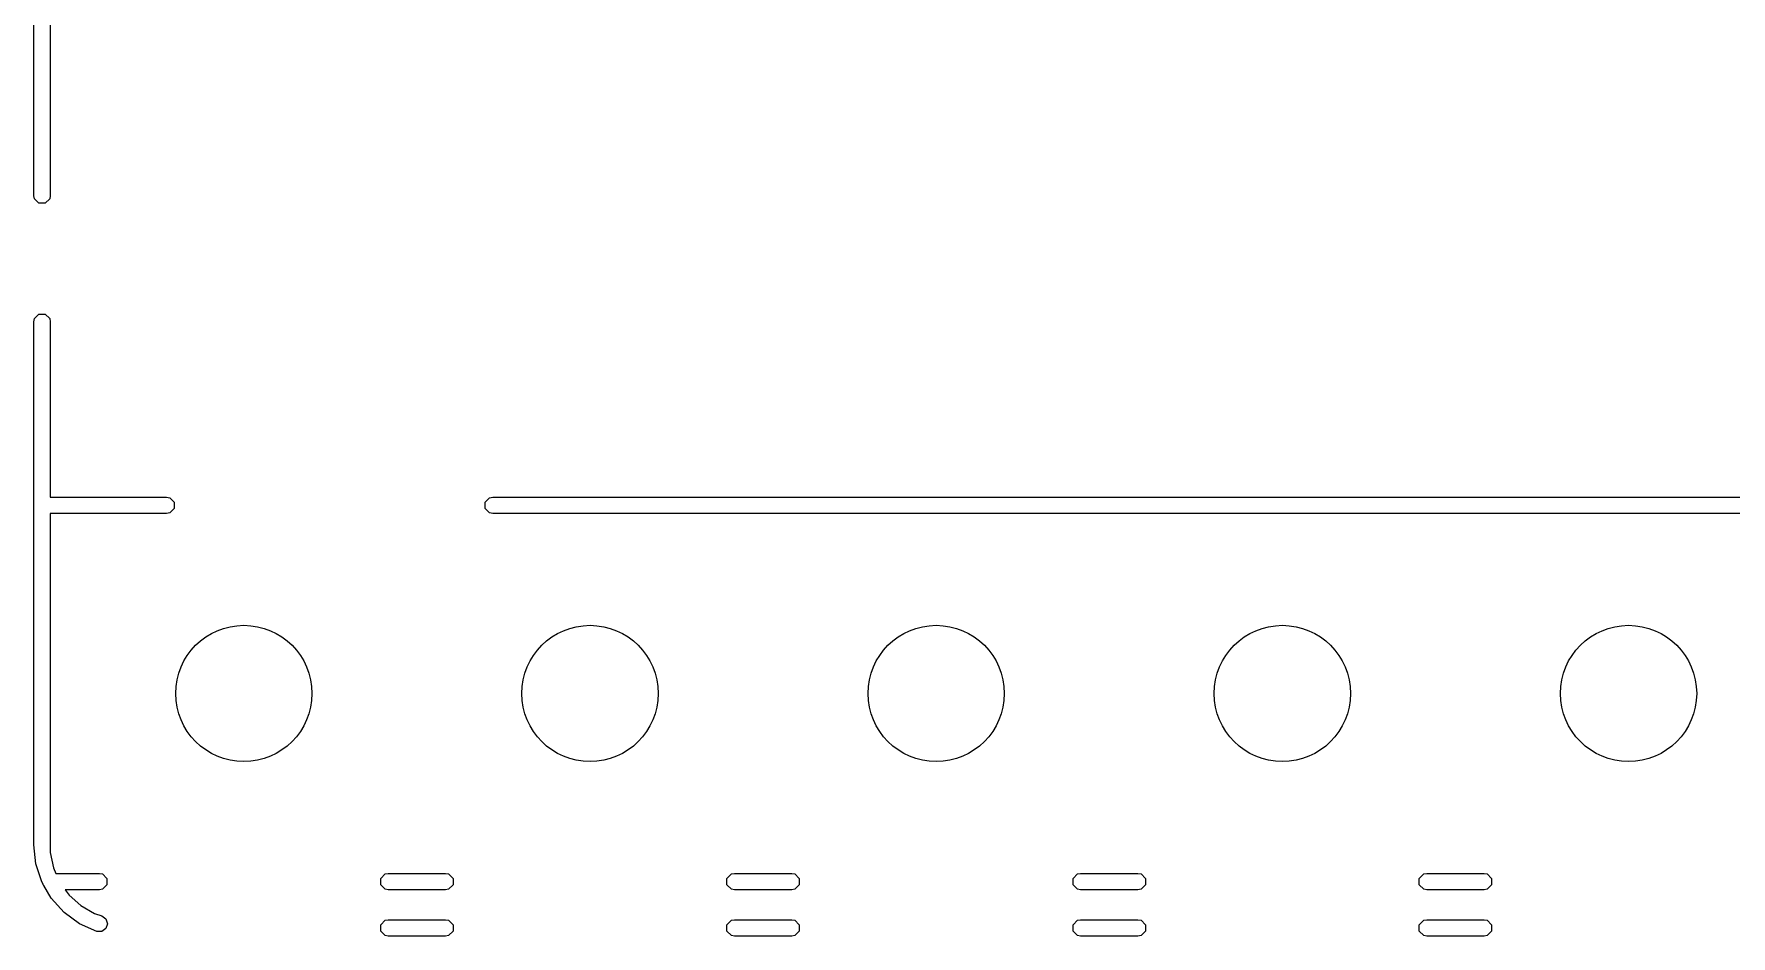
# Model space of a CAD drawing. Extents: x 90.4 to 161.7, y -143.1 to -81.8.
# Drawn here: x 108.06 to 120.51, y -133.96 to -127.34 of the extents above; entities that cross this region are included whole.
import ezdxf

# ---------------------------------------------------------------- set-up
doc = ezdxf.new("R2010")
doc.units = 0
doc.layers.add('BLACK', color=7, linetype='CONTINUOUS')

msp = doc.modelspace()

# ---------------------------------------------------------------- linework, layer by layer
at = {"layer": 'BLACK', "linetype": 'CONTINUOUS'}
for p, q in [((108.055761, -128.528878), (108.055761, -126.890939)), ((108.175761, -126.890939), (108.175761, -128.528878)), ((108.060328, -128.551839), (108.055761, -128.528878)), ((108.0928, -128.584311), (108.060328, -128.551839)), ((108.138722, -128.584311), (108.0928, -128.584311)), ((108.171194, -128.551839), (108.138722, -128.584311)), ((108.175761, -128.528878), (108.171194, -128.551839)), ((108.055761, -129.453), (108.060328, -129.430039)), ((108.055761, -133.290939), (108.055761, -129.453)), ((108.060328, -129.430039), (108.0928, -129.397567)), ((108.0928, -129.397567), (108.138722, -129.397567)), ((108.138722, -129.397567), (108.171194, -129.430039)), ((108.171194, -129.430039), (108.175761, -129.453)), ((108.175761, -129.453), (108.175761, -130.740939)), ((108.175761, -130.740939), (109.029281, -130.740939)), ((109.029281, -130.740939), (109.052242, -130.745506)), ((109.052242, -130.745506), (109.084714, -130.777978)), ((111.366808, -130.777978), (111.39928, -130.745506)), ((111.39928, -130.745506), (111.422241, -130.740939)), ((111.422241, -130.740939), (156.029281, -130.740939)), ((109.029281, -130.860939), (108.175761, -130.860939)), ((108.175761, -130.860939), (108.175761, -133.290939)), ((109.052242, -130.856372), (109.029281, -130.860939)), ((109.084714, -130.8239), (109.052242, -130.856372)), ((109.084714, -130.777978), (109.084714, -130.8239)), ((111.366808, -130.8239), (111.366808, -130.777978)), ((111.39928, -130.856372), (111.366808, -130.8239)), ((111.422241, -130.860939), (111.39928, -130.856372)), ((156.029281, -130.860939), (111.422241, -130.860939)), ((108.055796, -133.291115), (108.055761, -133.290939)), ((108.070349, -133.429967), (108.055796, -133.291115)), ((108.175761, -133.290939), (108.17576, -133.290942)), ((108.17576, -133.290942), (108.175761, -133.290945)), ((108.175777, -133.290945), (108.17576, -133.348638)), ((108.17576, -133.348638), (108.199696, -133.461515)), ((108.175761, -133.290945), (108.175777, -133.290945)), ((108.113458, -133.562949), (108.070349, -133.429967)), ((108.199696, -133.461515), (108.217208, -133.500939)), ((108.123328, -133.580086), (108.113458, -133.562949)), ((108.123328, -133.5839), (108.123328, -133.580086)), ((108.128507, -133.589079), (108.123328, -133.5839)), ((108.183227, -133.684089), (108.128507, -133.589079)), ((108.217208, -133.500939), (108.535824, -133.500939)), ((108.535824, -133.500939), (108.558785, -133.505506)), ((108.558785, -133.505506), (108.591257, -133.537978)), ((108.591257, -133.5839), (108.558785, -133.616372)), ((108.591257, -133.537978), (108.591257, -133.5839)), ((110.600328, -133.537978), (110.6328, -133.505506)), ((110.600328, -133.5839), (110.600328, -133.537978)), ((110.6328, -133.616372), (110.600328, -133.5839)), ((110.6328, -133.505506), (110.655761, -133.500939)), ((110.655761, -133.500939), (111.075761, -133.500939)), ((111.075761, -133.500939), (111.098722, -133.505506)), ((111.098722, -133.505506), (111.131194, -133.537978)), ((111.131194, -133.5839), (111.098722, -133.616372)), ((111.131194, -133.537978), (111.131194, -133.5839)), ((113.140328, -133.537978), (113.1728, -133.505506)), ((113.140328, -133.5839), (113.140328, -133.537978)), ((113.1728, -133.616372), (113.140328, -133.5839)), ((113.1728, -133.505506), (113.195761, -133.500939)), ((113.195761, -133.500939), (113.615761, -133.500939)), ((113.615761, -133.500939), (113.638722, -133.505506)), ((113.638722, -133.505506), (113.671194, -133.537978)), ((113.671194, -133.5839), (113.638722, -133.616372)), ((113.671194, -133.537978), (113.671194, -133.5839)), ((115.680328, -133.537978), (115.7128, -133.505506)), ((115.680328, -133.5839), (115.680328, -133.537978)), ((115.7128, -133.616372), (115.680328, -133.5839)), ((115.7128, -133.505506), (115.735761, -133.500939)), ((115.735761, -133.500939), (116.155761, -133.500939)), ((116.155761, -133.500939), (116.178722, -133.505506)), ((116.178722, -133.505506), (116.211194, -133.537978)), ((116.211194, -133.5839), (116.178722, -133.616372)), ((116.211194, -133.537978), (116.211194, -133.5839)), ((118.220328, -133.537978), (118.2528, -133.505506)), ((118.220328, -133.5839), (118.220328, -133.537978)), ((118.2528, -133.616372), (118.220328, -133.5839)), ((118.2528, -133.505506), (118.275761, -133.500939)), ((118.275761, -133.500939), (118.695761, -133.500939)), ((118.695761, -133.500939), (118.718722, -133.505506)), ((118.718722, -133.505506), (118.751194, -133.537978)), ((118.751194, -133.5839), (118.718722, -133.616372)), ((118.751194, -133.537978), (118.751194, -133.5839)), ((108.276617, -133.788113), (108.183227, -133.684089)), ((108.535824, -133.620939), (108.285646, -133.620939)), ((108.285646, -133.620939), (108.314241, -133.660401)), ((108.314241, -133.660401), (108.399863, -133.73775)), ((108.558785, -133.616372), (108.535824, -133.620939)), ((110.655761, -133.620939), (110.6328, -133.616372)), ((111.075761, -133.620939), (110.655761, -133.620939)), ((111.098722, -133.616372), (111.075761, -133.620939)), ((113.195761, -133.620939), (113.1728, -133.616372)), ((113.615761, -133.620939), (113.195761, -133.620939)), ((113.638722, -133.616372), (113.615761, -133.620939)), ((115.735761, -133.620939), (115.7128, -133.616372)), ((116.155761, -133.620939), (115.735761, -133.620939)), ((116.178722, -133.616372), (116.155761, -133.620939)), ((118.275761, -133.620939), (118.2528, -133.616372)), ((118.695761, -133.620939), (118.275761, -133.620939)), ((118.718722, -133.616372), (118.695761, -133.620939)), ((108.389563, -133.87049), (108.276617, -133.788113)), ((108.399863, -133.73775), (108.499673, -133.795646)), ((108.499673, -133.795646), (108.554503, -133.813596)), ((108.554503, -133.813596), (108.554503, -133.813597)), ((108.554503, -133.813597), (108.58445, -133.835465)), ((108.58445, -133.835465), (108.595824, -133.87076)), ((110.600328, -133.877978), (110.6328, -133.845506)), ((110.6328, -133.845506), (110.655761, -133.840939)), ((110.655761, -133.840939), (111.075761, -133.840939)), ((111.075761, -133.840939), (111.098722, -133.845506)), ((111.098722, -133.845506), (111.131194, -133.877978)), ((113.140328, -133.877978), (113.1728, -133.845506)), ((113.1728, -133.845506), (113.195761, -133.840939)), ((113.195761, -133.840939), (113.615761, -133.840939)), ((113.615761, -133.840939), (113.638722, -133.845506)), ((113.638722, -133.845506), (113.671194, -133.877978)), ((115.680328, -133.877978), (115.7128, -133.845506)), ((115.7128, -133.845506), (115.735761, -133.840939)), ((115.735761, -133.840939), (116.155761, -133.840939)), ((116.155761, -133.840939), (116.178722, -133.845506)), ((116.178722, -133.845506), (116.211194, -133.877978)), ((118.220328, -133.877978), (118.2528, -133.845506)), ((118.2528, -133.845506), (118.275761, -133.840939)), ((118.275761, -133.840939), (118.695761, -133.840939)), ((118.695761, -133.840939), (118.718722, -133.845506)), ((118.718722, -133.845506), (118.751194, -133.877978)), ((108.517145, -133.927633), (108.389563, -133.87049)), ((108.554227, -133.927723), (108.517145, -133.927633)), ((108.58428, -133.905999), (108.554227, -133.927723)), ((108.595824, -133.87076), (108.58428, -133.905999)), ((110.600328, -133.9239), (110.600328, -133.877978)), ((110.6328, -133.956372), (110.600328, -133.9239)), ((110.655761, -133.960939), (110.6328, -133.956372)), ((111.075761, -133.960939), (110.655761, -133.960939)), ((111.098722, -133.956372), (111.075761, -133.960939)), ((111.131194, -133.9239), (111.098722, -133.956372)), ((111.131194, -133.877978), (111.131194, -133.9239)), ((113.140328, -133.9239), (113.140328, -133.877978)), ((113.1728, -133.956372), (113.140328, -133.9239)), ((113.195761, -133.960939), (113.1728, -133.956372)), ((113.615761, -133.960939), (113.195761, -133.960939)), ((113.638722, -133.956372), (113.615761, -133.960939)), ((113.671194, -133.9239), (113.638722, -133.956372)), ((113.671194, -133.877978), (113.671194, -133.9239)), ((115.680328, -133.9239), (115.680328, -133.877978)), ((115.7128, -133.956372), (115.680328, -133.9239)), ((115.735761, -133.960939), (115.7128, -133.956372)), ((116.155761, -133.960939), (115.735761, -133.960939)), ((116.178722, -133.956372), (116.155761, -133.960939)), ((116.211194, -133.9239), (116.178722, -133.956372)), ((116.211194, -133.877978), (116.211194, -133.9239)), ((118.220328, -133.9239), (118.220328, -133.877978)), ((118.2528, -133.956372), (118.220328, -133.9239)), ((118.275761, -133.960939), (118.2528, -133.956372)), ((118.695761, -133.960939), (118.275761, -133.960939)), ((118.718722, -133.956372), (118.695761, -133.960939)), ((118.751194, -133.9239), (118.718722, -133.956372)), ((118.751194, -133.877978), (118.751194, -133.9239))]:
    msp.add_line(p, q, dxfattribs=at)
at = {"layer": 'BLACK'}
for centre in [(109.595761, -132.180939), (109.595761, -132.180939), (112.135761, -132.180939), (112.135761, -132.180939), (114.675761, -132.180939), (114.675761, -132.180939), (117.215761, -132.180939), (117.215761, -132.180939), (119.755761, -132.180939), (119.755761, -132.180939)]:
    msp.add_circle(centre, 0.5, dxfattribs=at)

doc.saveas('drawing.dxf')
